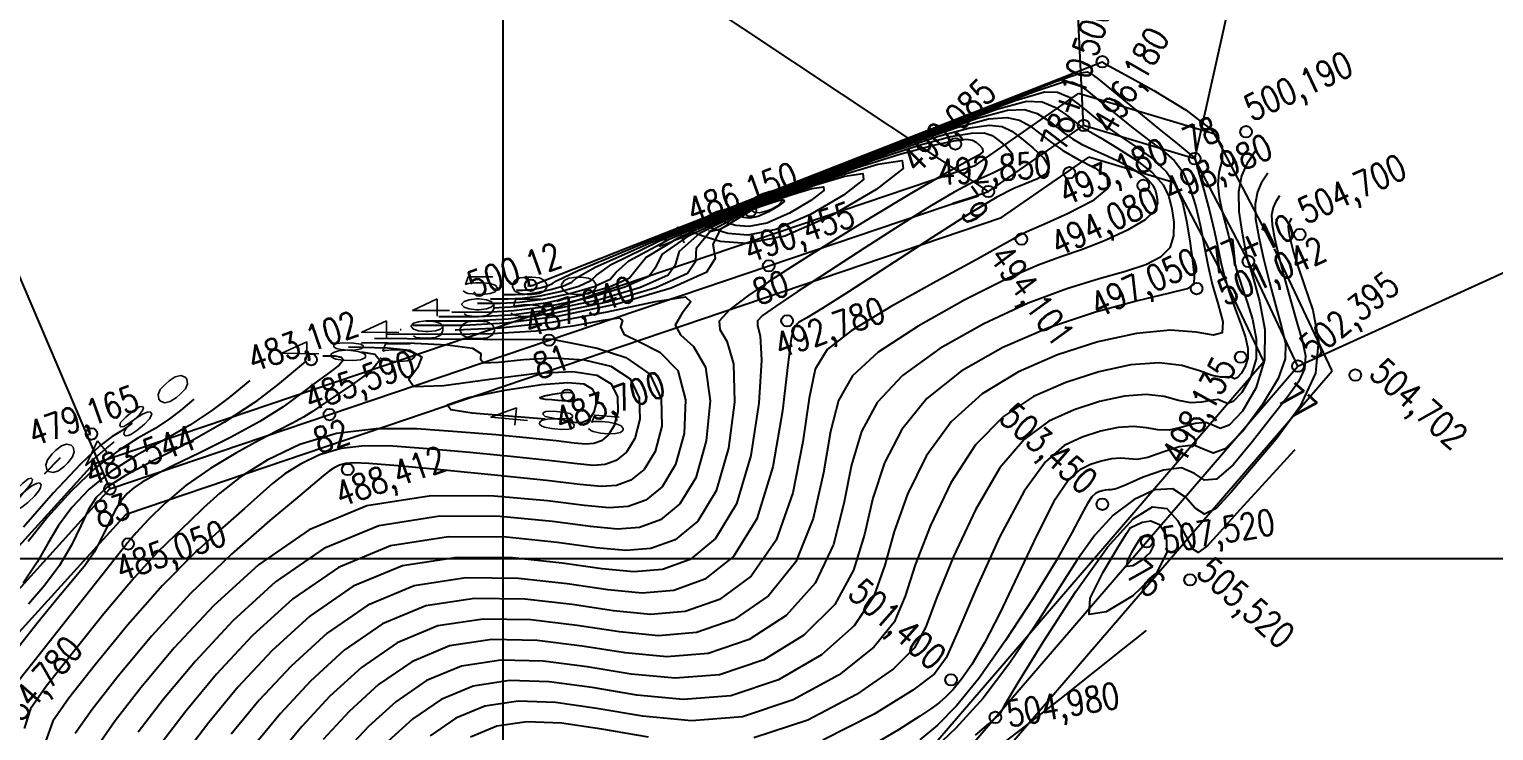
# Model space of a CAD drawing. Header units: millimetres. Extents: x 276147 to 291056, y 9594849 to 9609891.
# Drawn here: x 283444.2 to 283570.5, y 9607278.1 to 9607338.6 of the extents above; entities that cross this region are included whole.
import ezdxf
from ezdxf.enums import TextEntityAlignment as Align

# ---------------------------------------------------------------- set-up
doc = ezdxf.new("R2010")
doc.units = ezdxf.units.MM
doc.header["$LTSCALE"] = 10
doc.linetypes.add('CONTINUO', pattern=[0])
for name, color, linetype in [('Curvas mestras', 30, 'Continuous'), ('Curvas simples', 9, 'Continuous'), ('Curvas texto', 2, 'Continuous'), ('LINHA02', 8, 'Continuous'), ('TEXTO-PAPEL', 7, 'Continuous'), ('TEXTO02', 3, 'Continuous'), ('Top_malha_coord', 8, 'Continuous')]:
    doc.layers.add(name, color=color, linetype=linetype)
doc.styles.add('ROMANS', font='romans.shx', dxfattribs={"width": 0.8, "height": 4})
doc.styles.add('SIMPLEX', font='simplex', dxfattribs={"height": 0.2})

# ---------------------------------------------------------------- blocks, each defined once
blk = doc.blocks.new('Curvas')
at = {"layer": 'Curvas mestras', "linetype": 'CONTINUO'}
for points in [[(275202.322057, 9596123.542611, 500), (275202.369217, 9596123.545158, 500), (275202.428575, 9596123.55276, 500), (275202.495709, 9596123.566963, 500), (275202.557247, 9596123.58505, 500), (275202.597579, 9596123.603237, 500), (275202.909475, 9596123.73698, 500), (275205.019216, 9596124.578684, 500), (275210.761461, 9596126.839994, 500), (275221.058255, 9596130.87694, 500), (275233.181184, 9596135.62311, 500), (275243.489222, 9596139.656476, 500), (275249.251283, 9596141.910563, 500), (275251.376045, 9596142.741085, 500), (275251.682124, 9596142.859307, 500), (275251.685492, 9596142.857638, 500), (275251.691519, 9596142.85307, 500), (275251.702929, 9596142.84374, 500), (275251.792746, 9596142.789846, 500), (275252.315207, 9596142.499835, 500), (275253.694847, 9596141.744218, 500), (275256.129451, 9596140.390137, 500), (275258.909798, 9596138.691273, 500), (275261.099912, 9596136.997937, 500), (275262.021856, 9596135.581695, 500), (275262.029843, 9596134.399119, 500), (275261.736122, 9596133.328033, 500), (275261.635558, 9596132.265475, 500), (275261.753467, 9596131.185346, 500), (275261.997778, 9596130.080764, 500), (275262.284962, 9596128.959486, 500), (275262.565649, 9596127.887842, 500), (275262.799009, 9596126.946803, 500), (275262.960447, 9596126.18742, 500), (275263.090306, 9596125.541068, 500), (275263.245166, 9596124.909199, 500), (275263.472635, 9596124.194034, 500), (275263.784445, 9596123.300861, 500), (275264.183362, 9596122.135734, 500), (275264.635827, 9596120.647666, 500), (275264.963009, 9596118.957508, 500), (275264.949754, 9596117.22907, 500), (275264.464654, 9596115.630156, 500), (275263.711275, 9596114.344546, 500), (275262.976927, 9596113.560014, 500), (275262.471274, 9596113.376422, 500), (275262.093384, 9596113.541988, 500), (275261.664679, 9596113.717017, 500), (275261.044242, 9596113.655794, 500), (275260.241789, 9596113.488518, 500), (275259.304696, 9596113.439366, 500), (275258.255075, 9596113.655273, 500), (275257.013985, 9596113.974198, 500), (275255.477222, 9596114.156858, 500), (275253.584729, 9596114.013973, 500), (275251.453035, 9596113.556263, 500), (275249.24282, 9596112.844455, 500), (275247.081349, 9596111.866339, 500), (275244.962236, 9596110.317983, 500), (275242.845683, 9596107.822523, 500), (275240.73907, 9596104.214478, 500), (275238.838504, 9596100.173899, 500), (275237.387271, 9596096.592223, 500), (275236.462031, 9596094.101132, 500), (275235.472945, 9596092.293301, 500), (275233.663547, 9596090.501653, 500), (275230.495126, 9596088.281131, 500), (275226.299988, 9596086.074763, 500), (275221.628191, 9596084.547594, 500)], [(275212.544272, 9596084.590667, 500), (275208.530208, 9596085.290482, 500), (275205.048468, 9596085.797995, 500), (275202.054016, 9596085.923776, 500), (275199.459389, 9596085.547557, 500), (275197.185205, 9596084.601119, 500)], [(275199.157767, 9596121.651416, 495), (275201.169927, 9596121.760082, 495), (275203.702551, 9596122.084443, 495), (275206.566924, 9596122.690429, 495), (275209.19252, 9596123.462112, 495), (275210.913364, 9596124.238097, 495), (275211.479708, 9596124.959358, 495), (275212.306718, 9596125.976352, 495), (275215.225792, 9596127.741906, 495), (275221.379608, 9596130.497458, 495), (275229.155976, 9596133.638902, 495), (275236.253988, 9596136.350744, 495), (275240.909835, 9596138.002265, 495), (275243.508102, 9596138.701843, 495), (275244.970475, 9596138.74263, 495), (275246.070855, 9596138.394928, 495), (275246.992021, 9596137.83763, 495), (275247.768967, 9596137.22678, 495), (275248.447537, 9596136.686629, 495), (275249.116953, 9596136.214268, 495), (275249.877286, 9596135.774996, 495), (275250.799528, 9596135.336725, 495), (275251.838367, 9596134.877819, 495), (275252.919415, 9596134.379258, 495), (275253.965671, 9596133.831771, 495), (275254.889684, 9596133.265108, 495), (275255.601393, 9596132.718771, 495), (275256.041689, 9596132.218701, 495), (275256.275272, 9596131.736588, 495), (275256.397797, 9596131.230564, 495), (275256.443202, 9596130.661497, 495), (275256.198564, 9596130.001212, 495), (275255.389244, 9596129.224273, 495), (275253.853944, 9596128.331414, 495), (275251.884726, 9596127.428048, 495), (275249.886995, 9596126.645756, 495), (275248.107924, 9596126.035405, 495), (275246.161774, 9596125.324985, 495), (275243.504577, 9596124.161772, 495), (275239.834321, 9596122.317936, 495), (275235.816823, 9596120.06523, 495), (275232.359854, 9596117.800304, 495), (275230.14174, 9596115.774111, 495), (275228.923005, 9596113.654822, 495), (275228.234727, 9596110.96491, 495), (275227.629641, 9596107.413539, 495), (275226.747121, 9596103.456642, 495), (275225.248198, 9596099.736845, 495), (275222.906302, 9596096.792566, 495), (275219.944453, 9596094.745403, 495), (275216.698071, 9596093.612749, 495), (275213.420582, 9596093.351432, 495), (275210.037437, 9596093.676022, 495), (275206.392098, 9596094.240525, 495), (275202.404116, 9596094.709239, 495), (275198.297409, 9596094.787628, 495), (275194.371984, 9596094.19145, 495), (275190.867847, 9596092.733147, 495), (275187.784977, 9596090.611895, 495), (275185.063347, 9596088.123555, 495), (275182.643386, 9596085.51742, 495), (275180.467334, 9596082.856502, 495)], [(275220.882012, 9596130.091679, 490), (275221.315788, 9596130.260683, 490), (275225.069348, 9596131.669417, 490), (275228.973248, 9596133.034328, 490), (275232.33503, 9596134.036084, 490), (275234.425557, 9596134.35267, 490), (275234.506518, 9596133.661401, 490), (275232.172367, 9596131.843653, 490), (275228.348618, 9596129.597055, 490), (275224.293546, 9596127.823294, 490), (275221.039605, 9596127.182137, 490), (275218.715954, 9596127.365664, 490), (275217.225926, 9596127.82403, 490), (275216.448025, 9596128.114312, 490), (275216.16143, 9596128.221257, 490), (275216.120488, 9596128.236535, 490)], [(275216.120488, 9596128.236535, 490), (275216.554264, 9596128.405539, 490)], [(275195.872103, 9596119.752961, 490), (275195.966358, 9596119.752569, 490), (275199.75369, 9596119.913798, 490), (275204.244331, 9596120.409548, 490), (275208.989992, 9596121.30125, 490), (275213.137442, 9596122.198946, 490), (275215.73221, 9596122.599833, 490), (275216.197013, 9596122.162291, 490), (275215.463311, 9596121.189437, 490), (275214.839748, 9596120.145571, 490), (275215.292652, 9596119.320509, 490), (275216.419072, 9596118.306119, 490), (275217.473742, 9596116.51978, 490), (275217.854802, 9596113.611338, 490), (275217.534038, 9596110.160487, 490), (275216.626642, 9596106.979384, 490), (275215.256379, 9596104.713585, 490), (275213.581281, 9596103.342242, 490), (275211.767951, 9596102.677904, 490), (275209.875191, 9596102.538239, 490), (275207.530603, 9596102.761378, 490), (275204.253989, 9596103.190569, 490), (275199.759765, 9596103.620483, 490), (275194.540801, 9596103.65148, 490), (275189.28458, 9596102.835343, 490), (275184.550489, 9596100.865174, 490), (275180.38553, 9596097.999362, 490), (275176.708608, 9596094.637615, 490), (275173.466023, 9596091.159449, 490), (275170.713659, 9596087.863618, 490), (275168.534797, 9596085.028683, 490)], [(275191.133271, 9596119.772633, 490), (275191.227525, 9596119.772241, 490)], [(275187.761462, 9596117.838729, 485), (275188.931877, 9596117.639286, 485), (275189.375211, 9596117.125388, 485), (275188.62545, 9596116.213289, 485), (275187.126314, 9596115.099922, 485), (275185.548955, 9596114.05239, 485), (275184.406962, 9596113.272201, 485), (275183.583665, 9596112.698485, 485), (275182.804828, 9596112.204778, 485), (275181.831452, 9596111.673648, 485), (275180.565472, 9596111.023802, 485), (275178.944059, 9596110.182981, 485), (275176.954949, 9596109.099291, 485), (275174.788142, 9596107.802301, 485), (275172.684206, 9596106.341949, 485), (275170.854713, 9596104.796278, 485), (275169.395266, 9596103.355764, 485), (275168.372477, 9596102.238991, 485), (275167.813694, 9596101.598519, 485), (275167.589226, 9596101.322812, 485), (275167.530122, 9596101.23431, 485), (275167.485083, 9596101.170896, 485), (275167.373416, 9596101.032215, 485), (275167.132081, 9596100.733356, 485), (275166.676606, 9596100.162838, 485), (275165.836793, 9596099.102898, 485), (275164.421014, 9596097.309205, 485), (275162.365591, 9596094.700079, 485), (275160.118658, 9596091.844456, 485), (275158.256299, 9596089.473924, 485)], [(275203.638253, 9596112.024291, 485), (275201.922127, 9596112.173626, 485), (275199.747325, 9596112.35051, 485), (275197.333076, 9596112.554932, 485), (275195.494064, 9596112.842023, 485), (275195.193836, 9596113.2807, 485), (275197.031915, 9596113.896756, 485), (275200.151723, 9596114.543497, 485), (275203.332655, 9596115.031108, 485), (275205.60049, 9596115.207296, 485), (275206.966525, 9596115.069857, 485), (275207.688438, 9596114.654113, 485), (275207.997025, 9596114.0154, 485), (275208.015556, 9596113.289114, 485), (275207.840418, 9596112.630666, 485), (275207.557665, 9596112.163121, 485), (275207.21201, 9596111.880145, 485), (275206.837831, 9596111.74306, 485), (275206.47027, 9596111.712123, 485), (275206.147522, 9596111.743351, 485), (275205.908548, 9596111.791697, 485), (275205.778996, 9596111.821176, 485), (275205.731266, 9596111.832036, 485), (275205.724448, 9596111.833588, 485)], [(275168.006477, 9596111.679278, 480), (275167.57077, 9596111.348461, 480), (275167.009827, 9596110.976892, 480), (275166.293973, 9596110.537658, 480), (275165.225182, 9596109.723595, 480), (275163.563339, 9596108.157475, 480), (275161.210203, 9596105.643999, 480), (275158.635019, 9596102.715575, 480)], [(275240.760311, 9596084.763152, 505), (275241.924854, 9596085.778734, 505), (275242.405509, 9596086.192406, 505), (275242.567862, 9596086.324565, 505), (275242.707103, 9596086.43517, 505), (275242.836862, 9596086.542435, 505), (275242.900374, 9596086.60414, 505), (275242.925702, 9596086.697155, 505), (275243.28021, 9596087.374731, 505), (275244.416088, 9596089.30921, 505), (275246.604332, 9596092.86251, 505), (275249.391154, 9596097.154836, 505), (275252.141575, 9596100.995965, 505), (275254.347273, 9596103.432923, 505), (275256.006562, 9596104.461723, 505), (275257.244417, 9596104.315627, 505), (275258.177558, 9596103.290224, 505), (275258.889685, 9596101.930415, 505), (275259.456248, 9596100.843428, 505), (275259.982698, 9596100.526201, 505), (275260.694508, 9596101.0345, 505), (275261.847156, 9596102.313802, 505), (275263.568507, 9596104.228471, 505), (275265.475991, 9596106.318421, 505), (275267.059425, 9596108.042453, 505), (275267.940003, 9596108.999964, 505), (275268.264426, 9596109.352732, 505), (275268.310773, 9596109.403127, 505)], [(275161.820348, 9596108.68234, 480), (275160.429076, 9596107.297624, 480)]]:
    blk.add_polyline3d(points, dxfattribs=at)
at = {"layer": 'Curvas simples', "linetype": 'CONTINUO'}
for points in [[(275200.038195, 9596122.788733, 498), (275201.056341, 9596122.786133, 498), (275201.889501, 9596122.831128, 498), (275202.938166, 9596122.965433, 498), (275204.124195, 9596123.21635, 498), (275205.211356, 9596123.535875, 498), (275205.923893, 9596123.857181, 498), (275206.337568, 9596124.225931, 498), (275207.934217, 9596125.137751, 498), (275212.547194, 9596127.200759, 498), (275221.186796, 9596130.725148, 498), (275231.571101, 9596134.829427, 498), (275240.595129, 9596138.334184, 498), (275245.918761, 9596140.343836, 498), (275248.261324, 9596141.09813, 498), (275249.107004, 9596141.12064, 498), (275249.716401, 9596140.840545, 498), (275250.45577, 9596140.309432, 498), (275251.467778, 9596139.484491, 498), (275252.829785, 9596138.367296, 498), (275254.35792, 9596137.136959, 498), (275255.803003, 9596136.016975, 498), (275256.970242, 9596135.149923, 498), (275257.882396, 9596134.354711, 498), (275258.61661, 9596133.369326, 498), (275259.236599, 9596132.006008, 498), (275259.752352, 9596130.373987, 498), (275260.160426, 9596128.656744, 498), (275260.474633, 9596126.995003, 498), (275260.777802, 9596125.358464, 498), (275261.170016, 9596123.674072, 498), (275261.682244, 9596121.938051, 498), (275262.069014, 9596120.423735, 498), (275262.015737, 9596119.473736, 498), (275261.262303, 9596119.292777, 498), (275259.766506, 9596119.534026, 498), (275257.540614, 9596119.712757, 498), (275254.641942, 9596119.438466, 498), (275251.307981, 9596118.697523, 498), (275247.821267, 9596117.570515, 498), (275244.441425, 9596116.10598, 498), (275241.336432, 9596114.224257, 498), (275238.651351, 9596111.813635, 498), (275236.500138, 9596108.838331, 498), (275234.872305, 9596105.566269, 498), (275233.726253, 9596102.341298, 498), (275232.929075, 9596099.426095, 498), (275231.982615, 9596096.758638, 498), (275230.297407, 9596094.19573, 498), (275227.459596, 9596091.685705, 498), (275223.757774, 9596089.543019, 498), (275219.656143, 9596088.173656, 498), (275215.547816, 9596087.839348, 498), (275211.541538, 9596088.224809, 498), (275207.674964, 9596088.870499, 498), (275203.990727, 9596089.362492, 498), (275200.551373, 9596089.469317, 498), (275197.424427, 9596089.005115, 498), (275194.658262, 9596087.85393, 498), (275192.224645, 9596086.179414, 498), (275190.076191, 9596084.21512, 498)], [(275201.151311, 9596123.165746, 499), (275201.689199, 9596123.164372, 499), (275202.129359, 9596123.188143, 499), (275202.683371, 9596123.259097, 499), (275203.309952, 9596123.391656, 499), (275203.884301, 9596123.560462, 499), (275204.260736, 9596123.730209, 499), (275204.623522, 9596123.981455, 499), (275206.476717, 9596124.858218, 499), (275211.654328, 9596127.020376, 499), (275221.122526, 9596130.801044, 499), (275232.376143, 9596135.226268, 499), (275242.042175, 9596138.99533, 499), (275247.585022, 9596141.1272, 499), (275249.818684, 9596141.919607, 499), (275250.394564, 9596141.989973, 499), (275250.734666, 9596141.821448, 499), (275251.343405, 9596141.360103, 499), (275252.495794, 9596140.417739, 499), (275254.326127, 9596138.915594, 499), (275256.405797, 9596137.212651, 499), (275258.165476, 9596135.777325, 499), (275259.178468, 9596134.959462, 499), (275259.588605, 9596134.634614, 499), (275259.682351, 9596134.559763, 499), (275259.700429, 9596134.531994, 499), (275259.700585, 9596134.508806, 499), (275259.694826, 9596134.487805, 499), (275259.70465, 9596134.425075, 499), (275259.789532, 9596134.110628, 499), (275260.018443, 9596133.292956, 499), (275260.427424, 9596131.827434, 499), (275260.920817, 9596129.996965, 499), (275261.370036, 9596128.191335, 499), (275261.686404, 9596126.703179, 499), (275261.940888, 9596125.436526, 499), (275262.244365, 9596124.198257, 499), (275262.674117, 9596122.848868, 499), (275263.173053, 9596121.463322, 499), (275263.650486, 9596120.170199, 499), (275264.022761, 9596119.067607, 499), (275264.234348, 9596118.131757, 499), (275264.236749, 9596117.308389, 499), (275264.011756, 9596116.566802, 499), (275263.662334, 9596115.970527, 499), (275263.321738, 9596115.606655, 499), (275263.087213, 9596115.521504, 499), (275262.911945, 9596115.598295, 499), (275262.713109, 9596115.679474, 499), (275262.40822, 9596115.660228, 499), (275261.916159, 9596115.646687, 499), (275261.156144, 9596115.797723, 499), (275260.05158, 9596116.200845, 499), (275258.5426, 9596116.65813, 499), (275256.573519, 9596116.900296, 499), (275254.132476, 9596116.715994, 499), (275251.382901, 9596116.125615, 499), (275248.532044, 9596115.207485, 499), (275245.761387, 9596113.986159, 499), (275243.149334, 9596112.27112, 499), (275240.748517, 9596109.818079, 499), (275238.619604, 9596106.526405, 499), (275236.855405, 9596102.870084, 499), (275235.556762, 9596099.46676, 499), (275234.695553, 9596096.763613, 499), (275233.72778, 9596094.525969, 499), (275231.980477, 9596092.348691, 499), (275228.977361, 9596089.983418, 499), (275225.028881, 9596087.808891, 499), (275220.642167, 9596086.360625, 499), (275216.256894, 9596086.001987, 499), (275212.042905, 9596086.407738, 499), (275208.102586, 9596087.080491, 499), (275204.519597, 9596087.580243, 499), (275201.302695, 9596087.696546, 499), (275198.441908, 9596087.276336, 499), (275195.921734, 9596086.227525, 499), (275193.704534, 9596084.701921, 499)], [(275198.92508, 9596122.411721, 497), (275200.423483, 9596122.407894, 497), (275201.649643, 9596122.474113, 497), (275203.192961, 9596122.67177, 497), (275204.938438, 9596123.041043, 497), (275206.538411, 9596123.511287, 497), (275207.58705, 9596123.984153, 497), (275208.051615, 9596124.470407, 497), (275209.391717, 9596125.417285, 497), (275213.44006, 9596127.381141, 497), (275221.251067, 9596130.649251, 497), (275230.766059, 9596134.432585, 497), (275239.148082, 9596137.673037, 497), (275244.2525, 9596139.560473, 497), (275246.703963, 9596140.276652, 497), (275247.819443, 9596140.251307, 497), (275248.696759, 9596139.86077, 497), (275249.557124, 9596139.267788, 497), (275250.402601, 9596138.581708, 497), (275251.251204, 9596137.886874, 497), (275252.184768, 9596137.167624, 497), (275253.301078, 9596136.383289, 497), (275254.642448, 9596135.498707, 497), (275256.029294, 9596134.500727, 497), (275257.226563, 9596133.381701, 497), (275258.059247, 9596132.130804, 497), (275258.592544, 9596130.724516, 497), (275258.951702, 9596129.136138, 497), (275259.238254, 9596127.39161, 497), (275259.458871, 9596125.727416, 497), (275259.596509, 9596124.432676, 497), (275259.565306, 9596123.694365, 497), (275259.004123, 9596123.290869, 497), (275257.483003, 9596122.89843, 497), (275254.727424, 9596122.244088, 497), (275251.084608, 9596121.25807, 497), (275247.057213, 9596119.921403, 497), (275243.105677, 9596118.222203, 497), (275239.521556, 9596116.176944, 497), (275236.554186, 9596113.809191, 497), (275234.380672, 9596111.150258, 497), (275232.889205, 9596108.262453, 497), (275231.895745, 9596105.215835, 497), (275231.162597, 9596102.088576, 497), (275230.237451, 9596098.991306, 497), (275228.614337, 9596096.042768, 497), (275225.941831, 9596093.387992, 497), (275222.486667, 9596091.277147, 497), (275218.670119, 9596089.986687, 497), (275214.838738, 9596089.676709, 497), (275211.040171, 9596090.04188, 497), (275207.247342, 9596090.660508, 497), (275203.461857, 9596091.144741, 497), (275199.800052, 9596091.242087, 497), (275196.406946, 9596090.733893, 497), (275193.39479, 9596089.480336, 497), (275190.744756, 9596087.656908, 497), (275188.405243, 9596085.517932, 497), (275186.314331, 9596083.260608, 497)], [(275197.811964, 9596122.034708, 496), (275199.790625, 9596122.029655, 496), (275201.409785, 9596122.117097, 496), (275203.447756, 9596122.378106, 496), (275205.752681, 9596122.865736, 496), (275207.865465, 9596123.4867, 496), (275209.250207, 9596124.111125, 496), (275209.765661, 9596124.714882, 496), (275210.849218, 9596125.696819, 496), (275214.332926, 9596127.561524, 496), (275221.315337, 9596130.573355, 496), (275229.961017, 9596134.035744, 496), (275237.701035, 9596137.011891, 496), (275242.584691, 9596138.778409, 496), (275245.134225, 9596139.46557, 496), (275246.490109, 9596139.417057, 496), (275247.587633, 9596138.956307, 496), (275248.541355, 9596138.325774, 496), (275249.260652, 9596137.747666, 496), (275249.689682, 9596137.391884, 496), (275249.911725, 9596137.219108, 496), (275250.04484, 9596137.137711, 496), (275250.222386, 9596137.048906, 496), (275250.638903, 9596136.825252, 496), (275251.504233, 9596136.332147, 496), (275252.921591, 9596135.486804, 496), (275254.567707, 9596134.413712, 496), (275256.01269, 9596133.289175, 496), (275256.931568, 9596132.245549, 496), (275257.419045, 9596131.239401, 496), (275257.67475, 9596130.183351, 496), (275257.840728, 9596129.026553, 496), (275257.828717, 9596127.864314, 496), (275257.492877, 9596126.828475, 496), (275256.709625, 9596126.012889, 496), (275255.444425, 9596125.359458, 496), (275253.684999, 9596124.772093, 496), (275251.417674, 9596124.139746, 496), (275248.623191, 9596123.291528, 496), (275245.280895, 9596122.041588, 496), (275241.469999, 9596120.270069, 496), (275237.669189, 9596118.121087, 496), (275234.45702, 9596115.804747, 496), (275232.261206, 9596113.462185, 496), (275230.906105, 9596110.958638, 496), (275230.065236, 9596108.090372, 496), (275229.396119, 9596104.751057, 496), (275228.492286, 9596101.223974, 496), (275226.931268, 9596097.889807, 496), (275224.424066, 9596095.090279, 496), (275221.21556, 9596093.011275, 496), (275217.684095, 9596091.799718, 496), (275214.12966, 9596091.514071, 496), (275210.538804, 9596091.858951, 496), (275206.81972, 9596092.450517, 496), (275202.932986, 9596092.92699, 496), (275199.04873, 9596093.014857, 496), (275195.389465, 9596092.462672, 496), (275192.131319, 9596091.106741, 496), (275189.264866, 9596089.134401, 496), (275186.734295, 9596086.820743, 496), (275184.478859, 9596084.389014, 496)], [(275194.472617, 9596120.90367, 493), (275197.89205, 9596120.894938, 493), (275200.690211, 9596121.046052, 493), (275204.212142, 9596121.497116, 493), (275208.19541, 9596122.339816, 493), (275211.84663, 9596123.412937, 493), (275214.239678, 9596124.49204, 493), (275214.907801, 9596125.448309, 493), (275215.221719, 9596126.53542, 493), (275217.011524, 9596128.102671, 493), (275221.508149, 9596130.345665, 493), (275227.545892, 9596132.845219, 493), (275233.359894, 9596135.028451, 493), (275237.560121, 9596136.449976, 493), (275240.255856, 9596137.174388, 493), (275241.931205, 9596137.393777, 493), (275243.034225, 9596137.274572, 493), (275243.868756, 9596136.880561, 493), (275244.702586, 9596136.249875, 493), (275245.699552, 9596135.438106, 493), (275246.607686, 9596134.570704, 493), (275247.07107, 9596133.790583, 493), (275246.840088, 9596133.202812, 493), (275246.09032, 9596132.761085, 493), (275245.103647, 9596132.381252, 493), (275244.041436, 9596131.943424, 493), (275242.582985, 9596131.184761, 493), (275240.287079, 9596129.806685, 493), (275236.928267, 9596127.66071, 493), (275233.144152, 9596125.198736, 493), (275229.788104, 9596123.022752, 493), (275227.516164, 9596121.591487, 493), (275226.195053, 9596120.790603, 493), (275225.494163, 9596120.362501, 493), (275225.111293, 9596119.974582, 493), (275224.857866, 9596118.994268, 493), (275224.573709, 9596116.713984, 493), (275224.096685, 9596112.738501, 493), (275223.256791, 9596107.921979, 493), (275221.882058, 9596103.430922, 493), (275219.870772, 9596100.19714, 493), (275217.402239, 9596098.213659, 493), (275214.726023, 9596097.238811, 493), (275212.002425, 9596097.026155, 493), (275209.034704, 9596097.310164, 493), (275205.536855, 9596097.820543, 493), (275201.346376, 9596098.273736, 493), (275196.794765, 9596098.333169, 493), (275192.337023, 9596097.649007, 493), (275188.340904, 9596095.985958, 493), (275184.825198, 9596093.566882, 493), (275181.721452, 9596090.729179, 493), (275178.972441, 9596087.774232, 493), (275176.565864, 9596084.859349, 493)], [(275195.585733, 9596121.280683, 494), (275198.524908, 9596121.273177, 494), (275200.930069, 9596121.403067, 494), (275203.957347, 9596121.790779, 494), (275207.381167, 9596122.515122, 494), (275210.519575, 9596123.437525, 494), (275212.576521, 9596124.365068, 494), (275213.193754, 9596125.203834, 494), (275213.764219, 9596126.255886, 494), (275216.118658, 9596127.922289, 494), (275221.443879, 9596130.421562, 494), (275228.350934, 9596133.242061, 494), (275234.806941, 9596135.689598, 494), (275239.234978, 9596137.226121, 494), (275241.881979, 9596137.938116, 494), (275243.45084, 9596138.068204, 494), (275244.554077, 9596137.833548, 494), (275245.442686, 9596137.349486, 494), (275246.277282, 9596136.705893, 494), (275247.200681, 9596135.983202, 494), (275248.284496, 9596135.224049, 494), (275249.582542, 9596134.461626, 494), (275251.03241, 9596133.709771, 494), (275252.106798, 9596132.904915, 494), (275252.162179, 9596131.964138, 494), (275250.808993, 9596130.853935, 494), (275248.673535, 9596129.738466, 494), (275246.636067, 9596128.831304, 494), (275245.371889, 9596128.283448, 494), (275244.736457, 9596127.995593, 494), (275244.380267, 9596127.805858, 494), (275243.928028, 9596127.536878, 494), (275242.901306, 9596126.949348, 494), (275240.795882, 9596125.78848, 494), (275237.368737, 9596123.92344, 494), (275233.421658, 9596121.719223, 494), (275230.017632, 9596119.664778, 494), (275227.949664, 9596118.047199, 494), (275226.930829, 9596116.346152, 494), (275226.404218, 9596113.839447, 494), (275225.863163, 9596110.07602, 494), (275225.001956, 9596105.689311, 494), (275223.565128, 9596101.583884, 494), (275221.388537, 9596098.494853, 494), (275218.673346, 9596096.479531, 494), (275215.712047, 9596095.42578, 494), (275212.711503, 9596095.188794, 494), (275209.53607, 9596095.493093, 494), (275205.964476, 9596096.030534, 494), (275201.875246, 9596096.491488, 494), (275197.546087, 9596096.560398, 494), (275193.354504, 9596095.920229, 494), (275189.604376, 9596094.359552, 494), (275186.305088, 9596092.089388, 494), (275183.392399, 9596089.426367, 494), (275180.807913, 9596086.645826, 494), (275178.516599, 9596083.857925, 494)], [(275192.246386, 9596120.149645, 491), (275196.626334, 9596120.138459, 491), (275200.210495, 9596120.332021, 491), (275204.721732, 9596120.909789, 491), (275209.823895, 9596121.989202, 491), (275214.500739, 9596123.363762, 491), (275217.565992, 9596124.745984, 491), (275218.335894, 9596125.937261, 491), (275218.13672, 9596127.094487, 491), (275218.797256, 9596128.463436, 491), (275221.63669, 9596130.193873, 491), (275225.935809, 9596132.051536, 491), (275230.4658, 9596133.706158, 491), (275234.210408, 9596134.897687, 491), (275237.003609, 9596135.646934, 491), (275238.891936, 9596136.044924, 491), (275239.966508, 9596136.178508, 491), (275240.496799, 9596136.117831, 491), (275240.796867, 9596135.928863, 491), (275241.103959, 9596135.672191, 491), (275241.348077, 9596135.38688, 491), (275241.382409, 9596135.106611, 491), (275241.038001, 9596134.813613, 491), (275240.057331, 9596134.284287, 491), (275238.160735, 9596133.243577, 491), (275235.235797, 9596131.537638, 491), (275231.839094, 9596129.497451, 491), (275228.694455, 9596127.575205, 491), (275226.33605, 9596126.105714, 491), (275224.539424, 9596124.954279, 491), (275222.890466, 9596123.868827, 491), (275221.121678, 9596122.67188, 491), (275219.552014, 9596121.484354, 491), (275218.647041, 9596120.501761, 491), (275218.698508, 9596119.774371, 491), (275219.302886, 9596118.771475, 491), (275219.882826, 9596116.817119, 491), (275219.960291, 9596113.508068, 491), (275219.454476, 9596109.531954, 491), (275218.383887, 9596105.849127, 491), (275216.796122, 9596103.223678, 491), (275214.855135, 9596101.634661, 491), (275212.753975, 9596100.864873, 491), (275210.584269, 9596100.700878, 491), (275208.03197, 9596100.944307, 491), (275204.681611, 9596101.40056, 491), (275200.288635, 9596101.838234, 491), (275195.292122, 9596101.87871, 491), (275190.302061, 9596101.106564, 491), (275185.813961, 9596099.238769, 491), (275181.86542, 9596096.521869, 491), (275178.379556, 9596093.334803, 491), (275175.301495, 9596090.031043, 491), (275172.664394, 9596086.862195, 491), (275170.523415, 9596084.054396, 491)], [(275193.359502, 9596120.526658, 492), (275197.259192, 9596120.516699, 492), (275200.450353, 9596120.689036, 492), (275204.466937, 9596121.203452, 492), (275209.009653, 9596122.164509, 492), (275213.173684, 9596123.38835, 492), (275215.902835, 9596124.619012, 492), (275216.621847, 9596125.692785, 492), (275216.679219, 9596126.814953, 492), (275217.90439, 9596128.283053, 492), (275221.57242, 9596130.269769, 492), (275226.740851, 9596132.448378, 492), (275231.912847, 9596134.367305, 492), (275235.885265, 9596135.673832, 492), (275238.629732, 9596136.410661, 492), (275240.411571, 9596136.71935, 492), (275241.500367, 9596136.72654, 492), (275242.182778, 9596136.499196, 492), (275242.749726, 9596136.089369, 492), (275243.392439, 9596135.552181, 492), (275243.903353, 9596134.955054, 492), (275243.975206, 9596134.368481, 492), (275243.382686, 9596133.832938, 492), (275242.228278, 9596133.268811, 492), (275240.696416, 9596132.566466, 492), (275238.918647, 9596131.625152, 492), (275236.814982, 9596130.379639, 492), (275234.252546, 9596128.773578, 492), (275231.20529, 9596126.816694, 492), (275228.074462, 9596124.783005, 492), (275225.368139, 9596123.012602, 492), (275223.485421, 9596121.765122, 492), (275222.389516, 9596120.978386, 492), (275221.934659, 9596120.509761, 492), (275221.950387, 9596120.125065, 492), (275222.167452, 9596119.223935, 492), (275222.291911, 9596117.114458, 492), (275222.065779, 9596113.404798, 492), (275221.374914, 9596108.903422, 492), (275220.141132, 9596104.718871, 492), (275218.335864, 9596101.733771, 492), (275216.128989, 9596099.927081, 492), (275213.739999, 9596099.051842, 492), (275211.293347, 9596098.863516, 492), (275208.533337, 9596099.127236, 492), (275205.109233, 9596099.610551, 492), (275200.817505, 9596100.055985, 492), (275196.043444, 9596100.105939, 492), (275191.319542, 9596099.377786, 492), (275187.077433, 9596097.612363, 492), (275183.345309, 9596095.044375, 492), (275180.050504, 9596092.031991, 492), (275177.136968, 9596088.902637, 492), (275174.615129, 9596085.860772, 492), (275172.512032, 9596083.080108, 492)], [(275264.917091, 9596135.236557, 501), (275264.148859, 9596134.053846, 501), (275263.697526, 9596133.028855, 501), (275263.421733, 9596131.644512, 501), (275263.461078, 9596129.95069, 501), (275263.704228, 9596128.240667, 501), (275263.977114, 9596126.868572, 501), (275264.142501, 9596126.091538, 501), (275264.210482, 9596125.778719, 501), (275264.227983, 9596125.70227, 501), (275264.23449, 9596125.671662, 501), (275264.239724, 9596125.645609, 501), (275264.245966, 9596125.62014, 501), (275264.271152, 9596125.5392, 501), (275264.395838, 9596125.1384, 501), (275264.716238, 9596124.101268, 501), (275265.248893, 9596122.227725, 501), (275265.691669, 9596119.783259, 501), (275265.662759, 9596117.149751, 501), (275264.917551, 9596114.693511, 501), (275263.760216, 9596112.718566, 501), (275262.632116, 9596111.513373, 501), (275261.855334, 9596111.23134, 501), (275261.274822, 9596111.485681, 501), (275260.61625, 9596111.754559, 501), (275259.680265, 9596111.65136, 501), (275258.56742, 9596111.330348, 501), (275257.453248, 9596111.081009, 501), (275256.45857, 9596111.1097, 501), (275255.485371, 9596111.290265, 501), (275254.380926, 9596111.413421, 501), (275253.036981, 9596111.311952, 501), (275251.52317, 9596110.986912, 501), (275249.953597, 9596110.481424, 501), (275248.401312, 9596109.746518, 501), (275246.775139, 9596108.364846, 501), (275244.942848, 9596105.826967, 501), (275242.858536, 9596101.902551, 501), (275240.821604, 9596097.477715, 501), (275239.21778, 9596093.717686, 501), (275238.228509, 9596091.438651, 501), (275237.21811, 9596090.060633, 501), (275235.346617, 9596088.654614, 501), (275232.012891, 9596086.578844, 501), (275227.571095, 9596084.340634, 501)], [(275265.944364, 9596133.271812, 502), (275265.383958, 9596132.40782, 502), (275265.05598, 9596131.653323, 502), (275264.85845, 9596130.625403, 502), (275264.905163, 9596129.315028, 502), (275265.169788, 9596127.731477, 502), (275265.590964, 9596125.888605, 502), (275266.105626, 9596123.839002, 502), (275266.643895, 9596121.790204, 502), (275267.134189, 9596119.988479, 502), (275267.476849, 9596118.569751, 502), (275267.45991, 9596117.228564, 502), (275266.843327, 9596115.549115, 502), (275265.508986, 9596113.306105, 502), (275263.826474, 9596111.036241, 502), (275262.287305, 9596109.466732, 502), (275261.239395, 9596109.086259, 502), (275260.456261, 9596109.429374, 502), (275259.567821, 9596109.792102, 502), (275258.316287, 9596109.646926, 502), (275256.893051, 9596109.172178, 502), (275255.6018, 9596108.722652, 502), (275254.662065, 9596108.564127, 502), (275253.956757, 9596108.606333, 502), (275253.28463, 9596108.669984, 502), (275252.489234, 9596108.609931, 502), (275251.593305, 9596108.41756, 502), (275250.664374, 9596108.118394, 502), (275249.738771, 9596107.667393, 502), (275248.728017, 9596106.737272, 502), (275247.512432, 9596104.930185, 502), (275246.024846, 9596102.034134, 502), (275244.408121, 9596098.580511, 502), (275242.857633, 9596095.286556, 502), (275241.531245, 9596092.723187, 502), (275240.436791, 9596090.876044, 502), (275239.544596, 9596089.584445, 502), (275238.819263, 9596088.69348, 502), (275238.202506, 9596088.071323, 502), (275237.630318, 9596087.591918, 502), (275236.985127, 9596087.110039, 502), (275235.935108, 9596086.403769, 502), (275234.094872, 9596085.232019, 502), (275231.189018, 9596083.5021, 502)], [(275266.971636, 9596131.307067, 503), (275266.618788, 9596130.763072, 503), (275266.412283, 9596130.288018, 503), (275266.287913, 9596129.640809, 503), (275266.322068, 9596128.797935, 503), (275266.521892, 9596127.676121, 503), (275266.87721, 9596126.17715, 503), (275267.367223, 9596124.271, 503), (275267.928611, 9596122.200424, 503), (275268.487425, 9596120.276368, 503), (275268.959431, 9596118.731399, 503), (275269.219252, 9596117.484552, 503), (275269.131223, 9596116.376484, 503), (275268.591143, 9596115.245014, 503), (275267.620646, 9596113.916619, 503), (275266.272829, 9596112.214942, 503), (275264.638892, 9596110.102021, 503), (275262.962453, 9596108.093479, 503), (275261.525236, 9596106.843337, 503), (275260.499824, 9596106.770287, 503), (275259.622246, 9596107.351706, 503), (275258.519392, 9596107.829644, 503), (275256.952309, 9596107.642492, 503), (275255.218682, 9596107.014009, 503), (275253.750352, 9596106.364295, 503), (275252.865561, 9596106.018555, 503), (275252.428143, 9596105.9224, 503), (275252.188333, 9596105.926547, 503), (275251.941486, 9596105.907909, 503), (275251.663439, 9596105.848208, 503), (275251.37515, 9596105.755364, 503), (275251.087894, 9596105.615398, 503), (275250.774212, 9596105.32674, 503), (275250.396962, 9596104.76592, 503), (275249.889051, 9596103.794724, 503), (275249.063583, 9596102.215962, 503), (275247.703715, 9596099.817697, 503), (275245.696045, 9596096.539118, 503), (275243.340951, 9596092.923903, 503), (275241.042257, 9596089.666853, 503), (275239.108035, 9596087.290947, 503), (275237.463349, 9596085.631861, 503), (275235.937514, 9596084.353449, 503)], [(275267.998909, 9596129.342322, 504), (275267.853619, 9596129.118324, 504), (275267.768587, 9596128.922713, 504), (275267.717376, 9596128.656216, 504), (275267.73144, 9596128.30915, 504), (275267.81372, 9596127.847226, 504), (275267.960028, 9596127.230003, 504), (275268.17915, 9596126.401086, 504), (275268.531773, 9596125.240274, 504), (275269.091559, 9596123.611413, 504), (275269.833031, 9596121.431579, 504), (275270.334151, 9596118.830756, 504), (275270.073742, 9596115.99216, 504), (275268.717075, 9596113.095694, 504), (275266.675218, 9596110.308022, 504), (275264.545687, 9596107.7925, 504), (275262.81061, 9596105.724743, 504), (275261.490564, 9596104.3294, 504), (275260.490742, 9596103.843383, 504), (275259.690336, 9596104.348142, 504), (275258.864552, 9596105.303292, 504), (275257.762599, 9596106.012989, 504), (275256.220239, 9596105.931111, 504), (275254.41945, 9596105.11043, 504), (275252.628765, 9596103.753441, 504), (275251.037199, 9596102.018289, 504), (275249.515699, 9596099.885731, 504), (275247.855694, 9596097.292175, 504), (275245.902108, 9596094.24291, 504), (275243.713847, 9596091.018741, 504), (275241.40331, 9596087.969353, 504), (275239.060034, 9596085.361033, 504), (275236.682096, 9596083.126476, 504)], [(275190.020155, 9596119.39562, 489), (275195.273899, 9596119.357515, 489), (275199.037025, 9596119.42226, 489), (275202.889903, 9596119.66187, 489), (275206.19364, 9596120.112054, 489), (275208.645268, 9596120.570787, 489), (275210.025797, 9596120.776613, 489), (275210.296206, 9596120.546232, 489), (275210.137333, 9596120.008972, 489), (275210.409986, 9596119.372318, 489), (275211.70236, 9596118.743073, 489), (275213.512204, 9596117.825316, 489), (275215.064657, 9596116.222441, 489), (275215.749314, 9596113.714608, 489), (275215.6136, 9596110.789019, 489), (275214.869398, 9596108.10964, 489), (275213.716636, 9596106.203492, 489), (275212.307427, 9596105.049823, 489), (275210.781927, 9596104.490935, 489), (275209.166113, 9596104.3756, 489), (275207.029236, 9596104.578449, 489), (275203.826367, 9596104.980577, 489), (275199.230895, 9596105.402732, 489), (275193.789479, 9596105.42425, 489), (275188.267099, 9596104.564121, 489), (275183.287018, 9596102.49158, 489), (275178.905641, 9596099.476856, 489), (275175.03766, 9596095.940427, 489), (275171.63055, 9596092.287855, 489), (275168.762924, 9596088.865041, 489), (275166.54618, 9596086.002971, 489), (275165.049631, 9596083.835269, 489)], [(275186.680809, 9596118.264582, 486), (275190.049204, 9596118.201745, 486), (275191.967839, 9596117.97937, 486), (275193.001852, 9596117.417689, 486), (275192.611308, 9596116.455387, 486), (275191.880674, 9596115.444267, 486), (275192.300517, 9596114.839414, 486), (275194.900169, 9596114.947064, 486), (275198.864012, 9596115.478051, 486), (275202.915192, 9596115.994362, 486), (275206.017766, 9596116.132252, 486), (275208.099426, 9596115.82505, 486), (275209.328774, 9596115.080355, 486), (275209.874736, 9596113.950323, 486), (275209.907521, 9596112.665355, 486), (275209.597663, 9596111.50041, 486), (275209.097408, 9596110.673214, 486), (275208.485865, 9596110.172564, 486), (275207.823855, 9596109.930029, 486), (275207.114638, 9596109.880715, 486), (275206.131211, 9596109.973905, 486), (275204.589007, 9596110.162423, 486), (275202.288468, 9596110.403617, 486), (275199.370077, 9596110.672929, 486), (275196.059325, 9596110.950326, 486), (275192.567142, 9596111.184876, 486), (275189.046214, 9596111.202063, 486), (275185.634668, 9596110.796473, 486), (275182.467169, 9596109.838672, 486), (275179.664551, 9596108.503137, 486), (275177.344185, 9596107.040325, 486), (275175.568638, 9596105.656532, 486), (275174.181244, 9596104.381406, 486), (275172.970527, 9596103.200439, 486), (275171.721514, 9596102.034998, 486), (275170.205222, 9596100.549974, 486), (275168.189171, 9596098.346134, 486), (275165.580237, 9596095.22782, 486), (275162.842732, 9596091.813654, 486), (275160.580327, 9596088.925833, 486), (275159.246351, 9596087.052424, 486), (275158.692776, 9596085.344986, 486)], [(275187.793924, 9596118.641595, 487), (275192.363992, 9596118.581648, 487), (275195.22017, 9596118.454555, 487), (275197.358737, 9596118.165958, 487), (275198.084606, 9596117.690499, 487), (275198.06773, 9596117.19719, 487), (275198.319323, 9596116.903634, 487), (275199.612118, 9596116.950232, 487), (275201.764932, 9596117.168581, 487), (275204.358103, 9596117.313077, 487), (275206.986263, 9596117.16253, 487), (275209.301229, 9596116.593408, 487), (275210.969111, 9596115.506596, 487), (275211.752447, 9596113.885247, 487), (275211.799487, 9596112.041597, 487), (275211.354908, 9596110.370153, 487), (275210.637151, 9596109.183306, 487), (275209.759719, 9596108.464984, 487), (275208.809879, 9596108.116998, 487), (275207.792307, 9596108.046243, 487), (275206.381303, 9596108.17995, 487), (275204.168575, 9596108.450433, 487), (275200.925718, 9596108.792454, 487), (275197.143874, 9596109.15058, 487), (275193.494068, 9596109.471828, 487), (275190.498927, 9596109.696605, 487), (275188.087461, 9596109.738893, 487), (275186.040278, 9596109.506062, 487), (275184.186005, 9596108.945359, 487), (275182.545334, 9596108.163528, 487), (275181.186977, 9596107.307189, 487), (275180.113732, 9596106.469413, 487), (275179.064736, 9596105.529089, 487), (275177.713217, 9596104.311557, 487), (275175.808153, 9596102.657611, 487), (275173.40155, 9596100.469855, 487), (275170.621166, 9596097.666344, 487), (275167.641205, 9596094.284013, 487), (275164.821654, 9596090.835306, 487), (275162.568944, 9596087.951546, 487), (275161.180778, 9596085.980039, 487), (275160.519938, 9596084.132033, 487)], [(275188.90704, 9596119.018608, 488), (275194.58144, 9596118.96246, 488), (275198.320361, 9596118.930722, 488), (275201.535475, 9596118.914192, 488), (275203.397287, 9596118.922857, 488), (275204.153094, 9596118.942628, 488), (275204.319385, 9596118.953393, 488), (275204.395398, 9596118.930174, 488), (275204.811355, 9596118.828508, 488), (275205.980224, 9596118.599065, 488), (275208.112068, 9596118.165637, 488), (275210.605336, 9596117.344513, 488), (275212.655572, 9596115.925103, 488), (275213.643825, 9596113.817878, 488), (275213.693162, 9596111.417552, 488), (275213.112153, 9596109.239897, 488), (275212.176893, 9596107.693399, 488), (275211.033573, 9596106.757403, 488), (275209.795903, 9596106.303966, 488), (275208.469975, 9596106.211771, 488), (275206.631394, 9596106.385996, 488), (275203.748143, 9596106.738442, 488), (275199.562968, 9596107.181291, 488), (275194.91767, 9596107.628231, 488), (275190.928812, 9596107.993329, 488), (275188.430712, 9596108.208334, 488), (275187.128707, 9596108.275722, 488), (275186.445889, 9596108.21565, 488), (275185.90484, 9596108.052045, 488), (275185.426117, 9596107.823919, 488), (275185.02977, 9596107.574052, 488), (275184.658825, 9596107.282295, 488), (275183.948229, 9596106.676771, 488), (275182.455906, 9596105.422675, 488), (275179.894793, 9596103.280223, 488), (275176.597878, 9596100.389735, 488), (275173.053161, 9596096.986554, 488), (275169.702173, 9596093.340206, 488), (275166.800576, 9596089.856958, 488), (275164.557562, 9596086.977258, 488), (275163.115204, 9596084.907654, 488)], [(275182.964224, 9596117.005774, 483), (275180.561485, 9596114.996446, 483), (275178.560364, 9596113.477065, 483), (275175.984056, 9596111.770516, 483), (275172.96659, 9596110.062453, 483), (275169.950055, 9596108.488412, 483), (275167.453557, 9596107.171402, 483), (275165.847568, 9596106.169092, 483), (275164.908013, 9596105.277799, 483), (275164.262187, 9596104.228503, 483), (275163.588677, 9596102.825079, 483), (275162.771264, 9596101.162995, 483), (275161.745025, 9596099.410617, 483), (275160.47833, 9596097.706732, 483), (275159.072722, 9596096.071816, 483)], [(275184.454578, 9596117.510557, 484), (275185.492515, 9596117.487449, 484), (275186.046273, 9596117.393087, 484), (275186.256027, 9596117.149947, 484), (275185.880583, 9596116.700871, 484), (275185.026326, 9596116.051362, 484), (275183.886537, 9596115.222587, 484), (275182.593008, 9596114.234012, 484), (275181.031572, 9596113.098305, 484), (275179.026571, 9596111.826435, 484), (275176.511353, 9596110.45486, 484), (275173.855282, 9596109.122004, 484), (275171.536727, 9596107.991781, 484), (275169.914281, 9596107.17845, 484), (275168.867435, 9596106.597643, 484), (275168.155905, 9596106.115336, 484), (275167.572452, 9596105.60499, 484), (275167.042009, 9596104.970004, 484), (275166.522558, 9596104.121263, 484), (275165.976618, 9596103.012582, 484), (275165.384878, 9596101.769507, 484), (275164.732571, 9596100.560513, 484), (275163.982279, 9596099.474674, 484), (275163.005989, 9596098.283444, 484), (275161.653037, 9596096.678878, 484), (275159.870611, 9596094.486098, 484), (275157.997284, 9596092.062511, 484)], [(275178.152692, 9596115.376107, 482), (275176.376482, 9596113.890723, 482), (275174.897166, 9596112.76753, 482), (275172.992647, 9596111.505975, 482), (275170.742384, 9596110.220855, 482), (275168.375097, 9596108.90014, 482), (275166.156818, 9596107.500093, 482), (275164.301779, 9596105.994061, 482), (275162.817015, 9596104.423725, 482), (275161.65776, 9596102.847848, 482), (275160.73983, 9596101.295967, 482), (275159.821372, 9596099.680699, 482), (275158.621114, 9596097.885434, 482)], [(275173.341161, 9596113.746439, 481), (275172.19148, 9596112.785001, 481), (275171.233968, 9596112.057996, 481), (275170.001237, 9596111.241434, 481), (275168.518179, 9596110.379256, 481), (275166.80014, 9596109.311867, 481), (275164.860079, 9596107.828784, 481), (275162.755991, 9596105.81903, 481), (275160.726017, 9596103.56965, 481), (275159.053333, 9596101.467193, 481)], [(275241.602986, 9596082.900413, 506), (275244.696413, 9596085.265315, 506), (275248.039161, 9596087.874686, 506), (275251.186757, 9596090.366325, 506), (275253.609104, 9596092.297795, 506), (275254.934194, 9596093.356101, 506), (275255.422385, 9596093.746002, 506), (275255.492126, 9596093.801703, 506)]]:
    blk.add_polyline3d(points, dxfattribs=at)
for points in [[(275217.476465, 9596128.695877, 489), (275221.322336, 9596130.194272, 489), (275224.100946, 9596131.237101, 489), (275226.990846, 9596132.24749, 489), (275229.479438, 9596132.989049, 489), (275231.026971, 9596133.223405, 489), (275231.086903, 9596132.711686, 489), (275229.359025, 9596131.366081, 489), (275226.528457, 9596129.703015, 489), (275223.526651, 9596128.389971, 489), (275221.117889, 9596127.915348, 489), (275219.397784, 9596128.051206, 489), (275218.294776, 9596128.390516, 489), (275217.718928, 9596128.6054, 489), (275217.506773, 9596128.684567, 489), (275217.476465, 9596128.695877, 489)], [(275218.832442, 9596129.155218, 488), (275221.328885, 9596130.127861, 488), (275223.132544, 9596130.804785, 488), (275225.008444, 9596131.460651, 488), (275226.623846, 9596131.942014, 488), (275227.628385, 9596132.09414, 488), (275227.667288, 9596131.761972, 488), (275226.545683, 9596130.888509, 488), (275224.708297, 9596129.808974, 488), (275222.759756, 9596128.956648, 488), (275221.196174, 9596128.648559, 488), (275220.079614, 9596128.736748, 488), (275219.363627, 9596128.957002, 488), (275218.98983, 9596129.096487, 488), (275218.852116, 9596129.147877, 488), (275218.832442, 9596129.155218, 488)], [(275220.188419, 9596129.61456, 487), (275221.335434, 9596130.061449, 487), (275222.164142, 9596130.372469, 487), (275223.026042, 9596130.673813, 487), (275223.768253, 9596130.89498, 487), (275224.229798, 9596130.964875, 487), (275224.247673, 9596130.812257, 487), (275223.732341, 9596130.410936, 487), (275222.888136, 9596129.914934, 487), (275221.992861, 9596129.523325, 487), (275221.274458, 9596129.381771, 487), (275220.761444, 9596129.422289, 487), (275220.432477, 9596129.523487, 487), (275220.260733, 9596129.587575, 487), (275220.197459, 9596129.611187, 487), (275220.188419, 9596129.61456, 487)], [(275205.594873, 9596113.576982, 484), (275205.113443, 9596113.62099, 484), (275204.717414, 9596113.655452, 484), (275204.215536, 9596113.696272, 484), (275203.658402, 9596113.743446, 484), (275203.234015, 9596113.809698, 484), (275203.164731, 9596113.910931, 484), (275203.588904, 9596114.053097, 484), (275204.308859, 9596114.202346, 484), (275205.04292, 9596114.314871, 484), (275205.566267, 9596114.35553, 484), (275205.881506, 9596114.323813, 484), (275206.048101, 9596114.227872, 484), (275206.119313, 9596114.080477, 484), (275206.12359, 9596113.912872, 484), (275206.083173, 9596113.760923, 484), (275206.017923, 9596113.653028, 484), (275205.938156, 9596113.587726, 484), (275205.851807, 9596113.556091, 484), (275205.766985, 9596113.548951, 484), (275205.692505, 9596113.556158, 484), (275205.637357, 9596113.567315, 484), (275205.607461, 9596113.574117, 484), (275205.596446, 9596113.576624, 484), (275205.594873, 9596113.576982, 484)], [(275254.086486, 9596102.662025, 506), (275255.127171, 9596103.146273, 506), (275255.869534, 9596103.265152, 506), (275256.623852, 9596102.957559, 506), (275257.200566, 9596102.012892, 506), (275257.236561, 9596100.535361, 506), (275256.325334, 9596098.707875, 506), (275254.308503, 9596096.79619, 506), (275252.020155, 9596095.397437, 506), (275250.542501, 9596095.191589, 506), (275250.632815, 9596096.57779, 506), (275251.748642, 9596098.831846, 506), (275253.022597, 9596100.948732, 506), (275253.77126, 9596102.154382, 506), (275254.047083, 9596102.598569, 506), (275254.086486, 9596102.662025, 506)], [(275255.024324, 9596101.865956, 507), (275255.380348, 9596102.03162, 507), (275255.634314, 9596102.072289, 507), (275255.89237, 9596101.96706, 507), (275256.089667, 9596101.643884, 507), (275256.101981, 9596101.138413, 507), (275255.790246, 9596100.51322, 507), (275255.100277, 9596099.859223, 507), (275254.317422, 9596099.380702, 507), (275253.811908, 9596099.310281, 507), (275253.842805, 9596099.784507, 507), (275254.224535, 9596100.555631, 507), (275254.660362, 9596101.279829, 507), (275254.916484, 9596101.692289, 507), (275255.010844, 9596101.844247, 507), (275255.024324, 9596101.865956, 507)]]:
    blk.add_polyline3d(points, close=True, dxfattribs=at)
at = {"layer": 'Curvas texto', "style": 'SIMPLEX', "width": 3.299405}
for s, rotation, p, p2 in [('490', 21.2864469, (275213.061384, 9596126.239761, 490), (275224.919438, 9596130.859792, 490)), ('500', 359.85367503, (275195.928208, 9596122.808938, 500), (275208.654444, 9596122.776437, 500)), ('495', 359.85367503, (275191.563274, 9596120.920809, 495), (275204.28951, 9596120.888308, 495)), ('490', 359.76215453, (275187.183617, 9596119.039022, 490), (275199.909785, 9596118.986193, 490)), ('485', 358.72461633, (275180.286322, 9596117.254965, 485), (275193.009446, 9596116.971706, 485)), ('480', 39.90458156, (275163.867935, 9596107.240667, 480), (275173.630438, 9596115.404713, 480)), ('485', 354.77699012, (275198.276358, 9596111.761306, 485), (275210.949794, 9596110.602801, 485)), ('480', 44.86467203, (275154.802125, 9596100.639027, 480), (275163.822191, 9596109.616584, 480))]:
    blk.add_text(s, height=1.5, rotation=rotation, dxfattribs=at).set_placement(p, p2, align=Align.FIT)

msp = doc.modelspace()

# ---------------------------------------------------------------- linework, layer by layer
at = {"layer": 'LINHA02'}
for p, q in [((283535.16, 9607330.3), (283533.63, 9607360.59)), ((283544.74, 9607327.43), (283549.55, 9607348.97)), ((283526.95, 9607324.6), (283498.97, 9607343.22)), ((283440.87, 9607323.11), (283451.18, 9607298.93)), ((283553.65, 9607309.53), (283583.63, 9607323.17))]:
    msp.add_line(p, q, dxfattribs=at)
at = {"layer": 'TEXTO-PAPEL', "color": 7, "linetype": 'Continuous'}
for p, q in [((283526.95, 9607324.6), (283535.16, 9607330.3)), ((283544.74, 9607327.43), (283535.16, 9607330.3)), ((283549.37, 9607318.57), (283544.74, 9607327.43)), ((283451.18, 9607298.93), (283526.95, 9607324.6)), ((283553.65, 9607309.53), (283549.37, 9607318.57)), ((283514.51, 9607264.06), (283553.65, 9607309.53)), ((283516.4, 9607262.42), (283555.54, 9607307.9)), ((283410.88, 9607254.48), (283451.18, 9607298.93))]:
    msp.add_line(p, q, dxfattribs=at)
for centre in [(283536.78, 9607335.79), (283535.16, 9607330.3), (283549.17, 9607329.75), (283524.1, 9607328.7), (283533.93, 9607326.22), (283544.74, 9607327.43), (283540.31, 9607325.12), (283526.95, 9607324.6), (283506.43, 9607322.93), (283529.8, 9607320.49), (283553.81, 9607320.89), (283508.01, 9607318.18), (283549.37, 9607318.57), (283487.48, 9607316.51), (283544.91, 9607316.22), (283509.59, 9607313.44), (283489.06, 9607311.77), (283468.54, 9607310.09), (283548.71, 9607310.3), (283553.65, 9607309.53), (283558.59, 9607308.76), (283490.64, 9607307.02), (283470.12, 9607305.35), (283449.6, 9607303.68), (283471.7, 9607300.61), (283451.18, 9607298.93), (283536.78, 9607297.61), (283452.76, 9607294.19), (283540.6, 9607294.37), (283544.34, 9607291.09), (283523.73, 9607282.46), (283527.55, 9607279.22)]:
    msp.add_circle(centre, 0.5, dxfattribs=at)
at = {"layer": 'Top_malha_coord'}
for p, q in [((283485.09, 9606072.33), (283485.09, 9608906.81)), ((282470.91, 9607292.92), (284285.09, 9607292.92))]:
    msp.add_line(p, q, dxfattribs=at)
at = {"layer": 'Top_malha_coord', "color": 6}
for p, q in [((283525.81, 9607326.85), (283534.72, 9607333.05)), ((283546.47, 9607329.53), (283534.72, 9607333.05)), ((283551.59, 9607319.73), (283546.47, 9607329.53)), ((283449.76, 9607301.09), (283525.81, 9607326.85)), ((283528.09, 9607322.34), (283535.6, 9607327.56)), ((283543.01, 9607325.34), (283535.6, 9607327.56)), ((283547.16, 9607317.41), (283543.01, 9607325.34)), ((283452.59, 9607296.77), (283528.09, 9607322.34)), ((283556.6, 9607309.13), (283551.63, 9607319.64)), ((283550.69, 9607309.93), (283547.11, 9607317.5)), ((283513.06, 9607266.21), (283550.69, 9607309.93)), ((283515.95, 9607261.9), (283556.6, 9607309.13)), ((283409.32, 9607256.48), (283449.76, 9607301.09)), ((283412.5, 9607252.55), (283452.59, 9607296.77))]:
    msp.add_line(p, q, dxfattribs=at)

# ---------------------------------------------------------------- block references
msp.add_blockref('Curvas', (8285.09, 11192.92), dxfattribs=at)

# ---------------------------------------------------------------- texts
at = {"layer": 'TEXTO02', "style": 'ROMANS', "width": 0.8}
for s, rotation, p in [('500,010', 71.5469, (283534.15, 9607336.78)), ('496,180', 59.8147, (283535.8, 9607330.49)), ('78+10', 71.5469, (283531.47, 9607328.71)), ('500,190', 24.9581, (283548.75, 9607332.62)), ('490,085', 44.925, (283519.25, 9607327.58)), ('78', 24.9581, (283543.45, 9607329.87)), ('498,980', 24.5212, (283541.81, 9607325.57)), ('492,850', 4.283, (283522.49, 9607327.33)), ('493,180', 23.36, (283532.75, 9607325.38)), ('486,150', 19.4911, (283500.71, 9607323.9)), ('504,700', 24.9581, (283553.38, 9607323.75)), ('79', 306.1675, (283525.35, 9607325.25)), ('494,080', 24.9581, (283532.04, 9607320.94)), ('490,455', 19.4911, (283505.61, 9607320.49)), ('77+10', 24.9581, (283545.43, 9607319.34)), ('501,042', 24.5212, (283546.45, 9607316.71)), ('500,12', 19.4911, (283481.77, 9607317.48)), ('494,101', 306.1675, (283528.7, 9607320.23)), ('497,050', 24.9581, (283535.48, 9607315.65)), ('487,940', 19.4911, (283486.67, 9607314.08)), ('80', 19.4911, (283506.38, 9607316.85)), ('502,395', 38.805, (283553.53, 9607311.69)), ('483,102', 19.4911, (283462.82, 9607311.07)), ('492,780', 19.4911, (283508.25, 9607312.26)), ('485,590', 19.4911, (283467.72, 9607307.66)), ('81', 19.4911, (283487.44, 9607310.44)), ('498,135', 61.4395, (283541.76, 9607301.93)), ('504,702', 318.1648, (283561.14, 9607310.38)), ('479,165', 19.4911, (283443.88, 9607304.65)), ('483,700', 19.4911, (283489.3, 9607305.85)), ('77', 318.1648, (283553.19, 9607308.24)), ('503,450', 318.1648, (283529.23, 9607306.54)), ('483,544', 19.4911, (283448.78, 9607301.24)), ('82', 19.4911, (283468.49, 9607304.02)), ('488,412', 19.4911, (283470.36, 9607299.43)), ('83', 19.4911, (283449.55, 9607297.61)), ('507,520', 9.9254, (283541.73, 9607295.53)), ('485,050', 19.4911, (283451.42, 9607293.01)), ('76', 318.1648, (283540.14, 9607293.09)), ('505,520', 318.1648, (283546.24, 9607293.22)), ('501,400', 318.1648, (283516.18, 9607291.38)), ('484,780', 48.5452, (283440.83, 9607279.06)), ('504,980', 9.9254, (283528.33, 9607280.56))]:
    msp.add_text(s, height=2.207, rotation=rotation, dxfattribs=at).set_placement(p, align=Align.TOP_LEFT)

doc.saveas('drawing.dxf')
